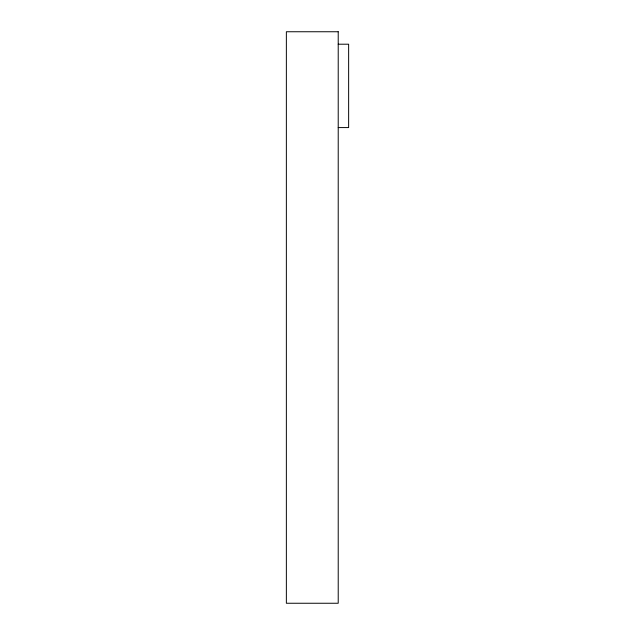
<?xml version="1.0" encoding="UTF-8"?>
<svg xmlns="http://www.w3.org/2000/svg" width="635" height="635" viewBox="0 0 635 635"><rect width="100%" height="100%" fill="white"/><g stroke="black" fill="none" stroke-linecap="round" stroke-linejoin="round"><path stroke-width="0.95" d="M338.217 44.204L348.639 44.204L348.639 127.579L338.217 127.579M338.217 31.75L286.361 31.75L286.361 603.25L338.217 603.25L338.217 31.75"/></g></svg>
